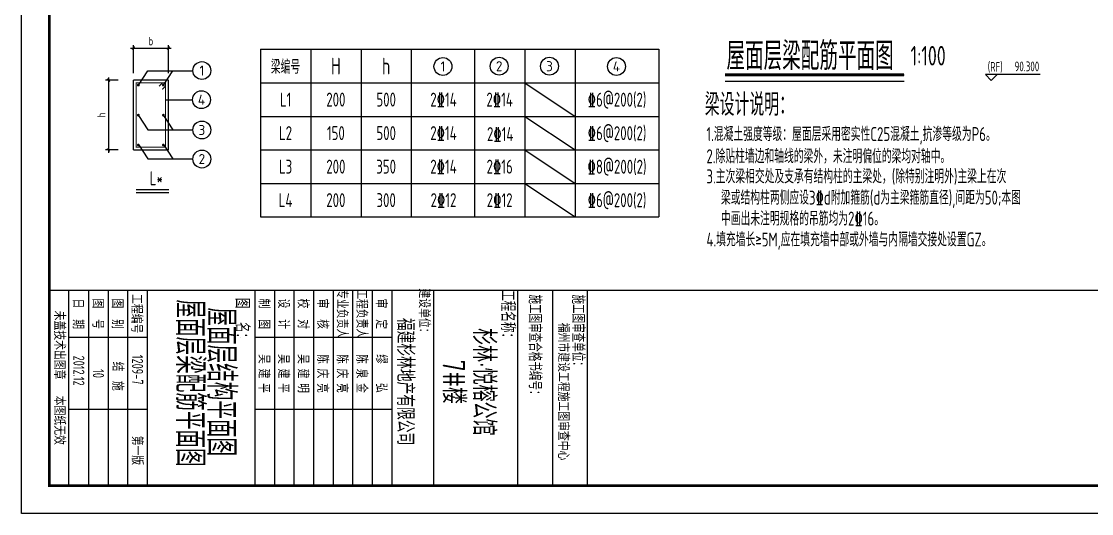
# Model space of a CAD drawing. Extents: x -144902 to 588294, y -160863 to 65494.
# Drawn here: x 528894 to 567197, y -84945 to -67322 of the extents above; entities that cross this region are included whole.
import ezdxf
from ezdxf.enums import TextEntityAlignment as Align

# ---------------------------------------------------------------- set-up
doc = ezdxf.new("R2010")
doc.units = 0
doc.header["$LTSCALE"] = 100
doc.linetypes.add('CONTINOUS', pattern=[0])
doc.layers.get('0').update_dxf_attribs({"linetype": 'CONTINUOUS'})
doc.layers.get('Defpoints').update_dxf_attribs({"linetype": 'CONTINUOUS'})
for name, color, linetype in [('1508', 2, 'CONTINUOUS'), ('BBAR', 1, 'CONTINUOUS'), ('BDIM', 3, 'CONTINUOUS'), ('BSET', 2, 'CONTINUOUS'), ('LAYER2', 7, 'CONTINUOUS'), ('PDIM', 3, 'CONTINUOUS'), ('PUB_DIM', 3, 'CONTINUOUS'), ('PUB_TITLE', 4, 'CONTINUOUS'), ('TAB', 7, 'CONTINUOUS'), ('TEXT', 7, 'CONTINUOUS'), ('tk', 7, 'CONTINUOUS')]:
    doc.layers.add(name, color=color, linetype=linetype)
doc.styles.add('HZTXT2', font='tssdeng.shx', dxfattribs={"width": 0.7, "bigfont": 'tssdchn.shx'})
doc.styles.get("Standard").update_dxf_attribs({"font": 'tssdeng.shx', "width": 0.7, "bigfont": 'tssdchn.shx'})
doc.styles.add('TSSD_Dimension', font='Tssdeng.shx', dxfattribs={"width": 0.7, "bigfont": 'tssdchn.shx'})
doc.dimstyles.new('TSSD_100_100', dxfattribs={"dimtxt": 300, "dimasz": 100, "dimexe": 100, "dimexo": 250, "dimgap": 100, "dimtad": 1, "dimdec": 0, "dimzin": 0, "dimdsep": 46, "dimtxsty": 'TSSD_Dimension', "dimblk": 'ARCHTICK', "dimcen": 0, "dimdle": 100, "dimclrt": 7, "dimadec": 0, "dimazin": 0, "dimtfac": 1, "dimtdec": 0, "dimtix": 1, "dimtmove": 2, "dimatfit": 3, "dimfxl": 1, "dimtolj": 1, "dimtzin": 0, "dimarcsym": 0})

# ---------------------------------------------------------------- blocks, each defined once
blk = doc.blocks.new('_ArchTick')
at = {"color": 0, "linetype": 'ByBlock', "const_width": 0.4}
blk.add_lwpolyline([(-0.5, -0.5), (0.5, 0.5)], dxfattribs=at)
blk = doc.blocks.new('*D136')
at = {"layer": 'BDIM', "color": 0, "lineweight": -2}
for p, q in [((532903, -69176), (532903, -68176)), ((534153, -69176), (534153, -68176)), ((532803, -68276), (534253, -68276))]:
    blk.add_line(p, q, dxfattribs=at)
at = {"layer": 'Defpoints', "color": 0}
for p in [(534153, -68276), (532903, -69426), (534153, -69426)]:
    blk.add_point(p, dxfattribs=at)
at = {"layer": 'BDIM', "color": 0, "lineweight": -2, "xscale": 100, "yscale": 100, "zscale": 100, "rotation": 180}
blk.add_blockref('_ArchTick', (532903, -68276), dxfattribs=at)
at = {"layer": 'BDIM', "color": 0, "lineweight": -2, "xscale": 100, "yscale": 100, "zscale": 100}
blk.add_blockref('_ArchTick', (534153, -68276), dxfattribs=at)
at = {"layer": 'BDIM', "color": 7, "insert": (533528, -68026), "char_height": 300, "attachment_point": 5, "style": 'TSSD_Dimension'}
blk.add_mtext('\\A1;b', dxfattribs=at)
blk = doc.blocks.new('*D137')
at = {"layer": 'BDIM', "color": 0, "lineweight": -2}
for p, q in [((532007, -69326), (532007, -72026)), ((532357, -69426), (531907, -69426)), ((532357, -71926), (531907, -71926))]:
    blk.add_line(p, q, dxfattribs=at)
at = {"layer": 'Defpoints', "color": 0}
for p in [(532607, -69426), (532007, -71926), (532607, -71926)]:
    blk.add_point(p, dxfattribs=at)
at = {"layer": 'BDIM', "color": 0, "lineweight": -2, "xscale": 100, "yscale": 100, "zscale": 100}
for p, rotation in [((532007, -69426), 90), ((532007, -71926), 270)]:
    blk.add_blockref('_ArchTick', p, dxfattribs=dict(at, rotation=rotation))
at = {"layer": 'BDIM', "color": 7, "insert": (531757, -70676), "char_height": 300, "attachment_point": 5, "rotation": 90, "style": 'TSSD_Dimension'}
blk.add_mtext('\\A1;h', dxfattribs=at)
blk = doc.blocks.new('AXI0')
blk.add_circle((0, 0), 400)
blk.add_attdef('AXIS', text='', height=450).set_placement((0, 0), align=Align.MIDDLE)
blk = doc.blocks.new('A1tk')
at = {"layer": 'PUB_TITLE'}
for p, q in [((76100, 20254), (83100, 20254)), ((76100, 19004), (83100, 19004)), ((76100, 17754), (83100, 17754)), ((76100, 14754), (83100, 14754)), ((76100, 13254), (83100, 13254)), ((77791, 13254), (77791, 8354)), ((80377, 13254), (80377, 8354)), ((76100, 12554), (83100, 12554)), ((76100, 11854), (83100, 11854)), ((76100, 11154), (83100, 11154)), ((76100, 10454), (83100, 10454)), ((76100, 9754), (83100, 9754)), ((76100, 9054), (83100, 9054)), ((76100, 8354), (83100, 8354)), ((77791, 7859), (77791, 7854)), ((76100, 4500), (83100, 4500)), ((77791, 4500), (77791, 1700)), ((80377, 4500), (80377, 1700)), ((83100, 4500), (83100, 1700)), ((76100, 3800), (83100, 3800)), ((76100, 3100), (83100, 3100)), ((76100, 2400), (83100, 2400)), ((83100, 1700), (76100, 1700))]:
    blk.add_line(p, q, dxfattribs=at)
at = {"layer": 'tk'}
blk.add_line((76100, 1000), (76100, 58400), dxfattribs=at)
at = {"layer": 'tk', "color": 5}
blk.add_lwpolyline([(0, 0), (0, 59400), (84100, 59400), (84100, 0)], close=True, dxfattribs=at)
at = {"layer": 'tk', "const_width": 100}
blk.add_lwpolyline([(2500, 1000), (83100, 1000), (83100, 58400), (2500, 58400)], close=True, dxfattribs=at)
at = {"width": 0.8}
blk.add_text('福州市建设工程施工图审查中心', height=400, dxfattribs=at).set_placement((77268, 19202))
at = {"layer": 'PUB_TITLE', "style": 'HZTXT2', "width": 0.8}
for s, height, p in [('施工图审查单位：', 450, (77622, 19953)), ('施工图审查合格书编号：', 450, (78136, 18409)), ('日  期', 400, (76945, 2050))]:
    blk.add_text(s, height=height, dxfattribs=at).set_placement(p, align=Align.MIDDLE)
at = {"layer": 'PUB_TITLE', "width": 0.8}
for s, height, p in [('工程名称：', 500, (77047, 17437)), ('杉林·悦榕公馆', 800, (79383, 16604)), ('7#楼', 800, (79383, 15520)), ('建设单位：', 400, (76917, 14445)), ('福建杉林地产有限公司', 600, (79374, 13772)), ('审  定', 400, (76945, 12904)), ('工程负责人', 400, (76945, 12204)), ('专业负责人', 400, (76945, 11504)), ('审  核', 400, (76945, 10804)), ('校  对', 400, (76945, 10104)), ('设  计', 400, (76945, 9404)), ('制  图', 400, (76945, 8704)), ('图  名：', 500, (77188, 7934)), ('工程编号', 400, (76945, 4150)), ('图  别', 400, (76945, 3450)), ('图  号', 400, (76945, 2750)), ('未盖技术出图章   本图纸无效', 400, (79237, 1389))]:
    blk.add_text(s, height=height, dxfattribs=at).set_placement(p, align=Align.MIDDLE)
at = {"layer": 'PUB_TITLE', "linetype": 'ByBlock', "width": 0.7}
for s, p in [('缪    弘', (79084, 12904)), ('陈 泉 金', (79084, 12204)), ('陈 庆 亮', (79084, 11504)), ('陈 庆 亮', (79084, 10804)), ('吴 建 明', (79084, 10104)), ('吴 建 平', (79084, 9404)), ('吴 建 平', (79084, 8704))]:
    blk.add_text(s, height=400, dxfattribs=at).set_placement(p, align=Align.MIDDLE)
for s, p in [('1209-7', (78416, 3958)), ('第一版', (81314, 3950)), ('结  施', (78661, 3250)), ('2012.12', (78443, 1858))]:
    blk.add_text(s, height=400, dxfattribs=at).set_placement(p)

msp = doc.modelspace()

# ---------------------------------------------------------------- linework, layer by layer
at = {"layer": 'BBAR', "const_width": 40}
msp.add_lwpolyline([(533823.991, -69645.363), (533944.2, -69525.155), (534054.2, -69525.155), (534054.196, -71827.165), (533002.186, -71827.165), (533002.19, -69525.151), (534054.2, -69525.155), (534054.2, -69635.155), (533933.991, -69755.363)], dxfattribs=at)
at = {"layer": 'BBAR', "const_width": 50}
for points in [[(533054.971, -69602.933, 1), (533104.971, -69602.933, 1)], [(533951.418, -69602.936, 1), (534001.418, -69602.936, 1)], [(533054.968, -70679.383, 1), (533104.968, -70679.383, 1)], [(533951.415, -70679.383, 1), (534001.415, -70679.383, 1)], [(533054.968, -71749.383, 1), (533104.968, -71749.383, 1)], [(533951.415, -71749.383, 1), (534001.415, -71749.383, 1)]]:
    msp.add_lwpolyline(points, format="xyb", close=True, dxfattribs=at)
at = {"layer": 'BDIM'}
for p, q in [((533976.415, -69600.809), (534319.298, -69091.853)), ((535019.462, -70147.278), (534054.198, -70147.278)), ((533976.415, -70690.023), (534319.298, -71198.978)), ((533976.415, -71733.035), (534319.298, -72241.991))]:
    msp.add_line(p, q, dxfattribs=at)
for points in [[(533079.968, -69600.809), (533422.852, -69091.853), (535033.287, -69091.853)], [(533079.968, -70690.023), (533422.852, -71198.978), (535033.287, -71198.978)], [(533079.968, -71733.035), (533422.852, -72241.991), (535033.287, -72241.991)]]:
    msp.add_lwpolyline(points, dxfattribs=at)
at = {"layer": 'BSET'}
for p, q in [((532903.191, -71926.16), (532903.195, -69426.156)), ((534153.195, -69426.16), (532903.195, -69426.156)), ((534153.191, -71926.16), (534153.195, -69426.16)), ((532903.191, -71926.16), (534153.191, -71926.16))]:
    msp.add_line(p, q, dxfattribs=at)
at = {"layer": 'BSET', "color": 4}
msp.add_line((532999.795, -73443.149), (534175.264, -73443.149), dxfattribs=at)
at = {"layer": 'BSET', "color": 4, "const_width": 50}
msp.add_lwpolyline([(532999.795, -73343.149), (534175.264, -73343.149)], dxfattribs=at)
at = {"layer": 'LAYER2'}
for p, q in [((546910.789, -69521.47), (548710.789, -70721.47)), ((546910.789, -70721.47), (548710.789, -71921.47)), ((546910.789, -71921.47), (548710.789, -73121.47)), ((546910.789, -73121.47), (548710.789, -74321.47))]:
    msp.add_line(p, q, dxfattribs=at)
at = {"layer": 'PUB_DIM', "linetype": 'CONTINOUS'}
for p, q in [((563394.014, -69227.23), (563604.014, -69437.23)), ((563604.014, -69437.23), (563814.014, -69227.23))]:
    msp.add_line(p, q, dxfattribs=at)
at = {"layer": 'PUB_DIM'}
msp.add_line((565352.089, -69227.23), (563394.014, -69227.23), dxfattribs=at)
at = {"layer": 'TAB'}
for p, q in [((537449.034, -68321.47), (551710.789, -68321.47)), ((537449.034, -68321.47), (537449.034, -74321.47)), ((539249.034, -68321.47), (539249.034, -74321.47)), ((541049.034, -68321.47), (541049.034, -74321.47)), ((542849.034, -68321.47), (542849.034, -74321.47)), ((545110.789, -68321.47), (545110.789, -74321.47)), ((546910.789, -68321.47), (546910.789, -74321.47)), ((548710.789, -68321.47), (548710.789, -74321.47)), ((551710.789, -68321.47), (551710.789, -74321.47)), ((537449.034, -69521.47), (551710.789, -69521.47)), ((537449.034, -70721.47), (551710.789, -70721.47)), ((537449.034, -71921.47), (551710.789, -71921.47)), ((537449.034, -71921.47), (551710.789, -71921.47)), ((537449.034, -73121.47), (551710.789, -73121.47)), ((537449.034, -74321.47), (551710.789, -74321.47))]:
    msp.add_line(p, q, dxfattribs=at)
at = {"layer": 'TEXT'}
for p, q in [((554080.217, -69236.268), (560484.732, -69236.268)), ((554080.217, -69462.219), (560484.732, -69462.219))]:
    msp.add_line(p, q, dxfattribs=at)
at = {"layer": 'TEXT', "const_width": 100}
msp.add_lwpolyline([(554080.217, -69235.66), (560484.732, -69235.66)], dxfattribs=at)

# ---------------------------------------------------------------- block references
at = {"layer": '1508', "rotation": 270}
msp.add_blockref('A1tk', (528894.134, -844.592), dxfattribs=at)
at = {"layer": 'PDIM', "xscale": 0.8000000000465661, "yscale": 0.8000000000465661, "zscale": 0.8}
for p, values in [((535353.157, -69082.748), {'AXIS': '1'}), ((543980.691, -68936.719), {'AXIS': '1'}), ((545993.427, -68926.352), {'AXIS': '2'}), ((547793.427, -68926.352), {'AXIS': '3'}), ((550190.629, -68936.719), {'AXIS': '4'}), ((535338.771, -70126.253), {'AXIS': '4'}), ((535353.157, -71208.083), {'AXIS': '3'}), ((535353.157, -72251.096), {'AXIS': '2'})]:
    msp.add_blockref('AXI0', p, dxfattribs=at).add_auto_attribs(values)

# ---------------------------------------------------------------- texts
at = {"layer": 'BSET', "color": 4, "width": 0.7}
msp.add_text('L*', height=500, dxfattribs=at).set_placement((533488.432, -73188.313))
at = {"layer": 'PUB_DIM', "width": 0.7}
for s, p in [('(RF)', (563747.526, -68947.979)), ('90.300', (564881.941, -68932.363))]:
    msp.add_text(s, height=350, rotation=0, dxfattribs=at).set_placement(p, align=Align.MIDDLE)
at = {"layer": 'PUB_TITLE', "linetype": 'ByBlock', "width": 0.7}
msp.add_text('10', height=400, rotation=270, dxfattribs=at).set_placement((531451.826, -79772.34))
at = {"layer": 'TEXT', "width": 0.7}
for s, height, p in [('屋面层梁配筋平面图', 1000, (554129.124, -69061.355, -1140.819)), ('1:100', 700, (560716.74, -68901.847)), ('梁设计说明：', 800, (553352.935, -70700.371)), ('1.混凝土强度等级：屋面层采用密实性C25混凝土,抗渗等级为P6。', 500, (553411.966, -71607.576)), ('2.除贴柱墙边和轴线的梁外，未注明偏位的梁均对轴中。', 500, (553411.966, -72400.666)), ('3.主次梁相交处及支承有结构柱的主梁处，(除特别注明外)主梁上在次   ', 500, (553411.966, -73122.402)), ('梁或结构柱两侧应设3%%132d附加箍筋(d为主梁箍筋直径),间距为50;本图', 500, (553931.495, -73881.427)), ('中画出未注明规格的吊筋均为2%%13216。', 500, (553931.495, -74631.427)), ('4.填充墙长≥5M,应在填充墙中部或外墙与内隔墙交接处设置GZ。', 500, (553411.966, -75381.004))]:
    msp.add_text(s, height=height, dxfattribs=at).set_placement(p)
for s, height, p in [('梁编号', 500, (538349.034, -68921.47)), ('H', 600, (540149.034, -68921.47)), ('h', 600, (541949.034, -68921.47))]:
    msp.add_text(s, height=height, dxfattribs=at).set_placement(p, align=Align.MIDDLE)
at = {"layer": 'TEXT', "color": 210, "width": 0.7}
for s, p in [('L1', (538349.034, -70121.47)), ('200', (540149.034, -70121.47)), ('500', (541949.034, -70121.47)), ('2%%13214', (544001.141, -70121.47)), ('2%%13214', (546010.789, -70121.47)), ('%%1326@200(2)', (550210.789, -70121.47)), ('L2', (538349.034, -71321.47)), ('150', (540149.034, -71321.47)), ('500', (541949.034, -71321.47)), ('2%%13214', (544001.141, -71321.47)), ('2%%13214', (546030.537, -71356.82)), ('%%1326@200(2)', (550210.789, -71321.47))]:
    msp.add_text(s, height=500, dxfattribs=at).set_placement(p, align=Align.MIDDLE)
at = {"layer": 'TEXT', "color": 6, "width": 0.7}
for s, p in [('L3', (538349.034, -72521.47)), ('200', (540149.034, -72521.47)), ('350', (541949.034, -72521.47)), ('2%%13214', (544001.141, -72521.47)), ('2%%13216', (546010.789, -72521.47)), ('%%1328@200(2)', (550210.789, -72521.47)), ('L4', (538349.034, -73721.47)), ('200', (540149.034, -73721.47)), ('300', (541949.034, -73721.47)), ('2%%13212', (544001.141, -73721.47)), ('2%%13212', (546010.789, -73721.47)), ('%%1326@200(2)', (550210.789, -73721.47))]:
    msp.add_text(s, height=500, dxfattribs=at).set_placement(p, align=Align.MIDDLE)
at = {"layer": 'TEXT', "width": 0.7}
for s, p in [('屋面层梁配筋平面图', (534130.146, -77277.393)), ('屋面层结构平面图', (535248.643, -77564.563))]:
    msp.add_text(s, height=1000, rotation=270, dxfattribs=at).set_placement(p, align=Align.BOTTOM_LEFT)

# ---------------------------------------------------------------- dimensions: what is measured, and where the dimension line sits
at = {"layer": 'BDIM'}
dim = msp.add_linear_dim(base=(534153.196, -68275.575), p1=(532903.195, -69426.16), p2=(534153.196, -69426.16), text='b', dimstyle='TSSD_100_100', dxfattribs=at)
dim.commit()
dim.dimension.update_dxf_attribs({"geometry": '*D136', "text_midpoint": (533528.195, -68025.575)})
dim = msp.add_linear_dim(base=(532006.533, -71926.16), p1=(532606.533, -69426.156), p2=(532606.53, -71926.16), angle=90, text='h', dimstyle='TSSD_100_100', dxfattribs=at)
dim.commit()
dim.dimension.update_dxf_attribs({"geometry": '*D137', "text_midpoint": (531756.533, -70676.158)})

doc.saveas('drawing.dxf')
